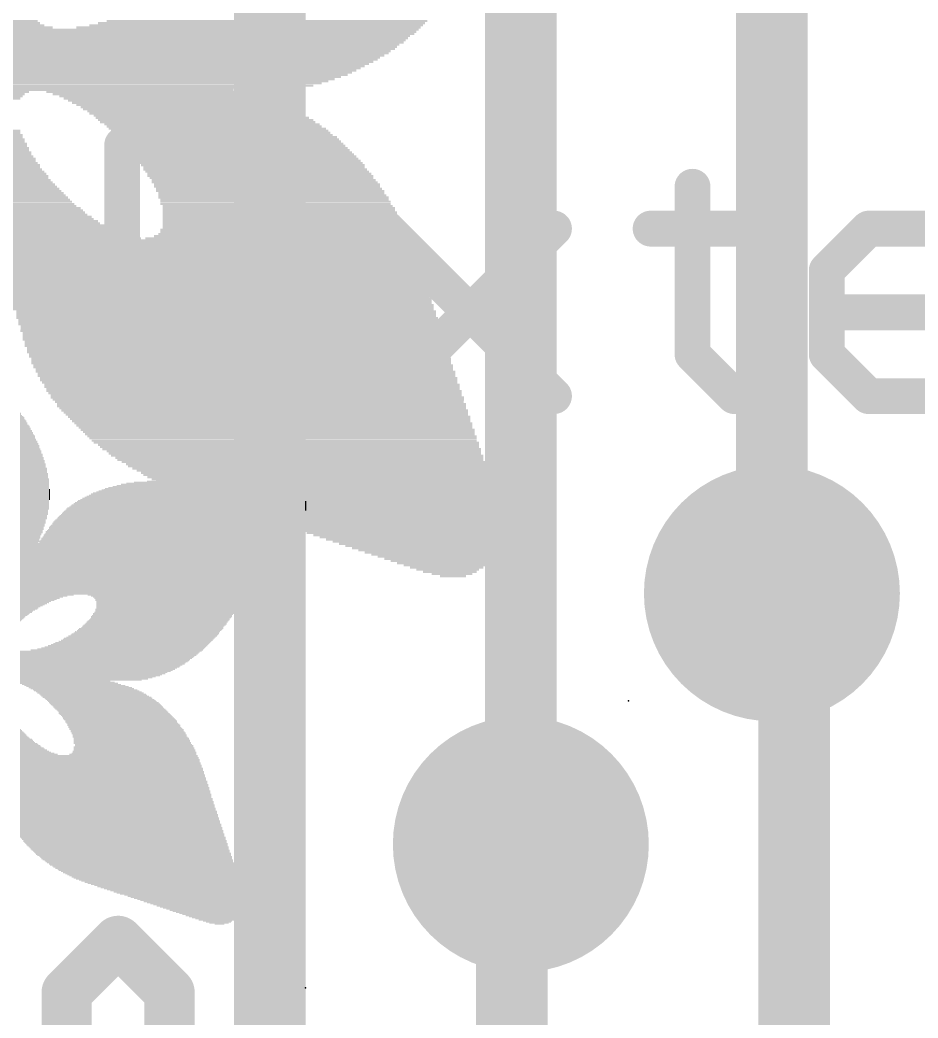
# Model space of a CAD drawing. Extents: x 0 to 25.4, y 0 to 17.8.
# Drawn here: x 12.958 to 16.138, y 7.132 to 10.667 of the extents above; entities that cross this region are included whole.
import ezdxf

# ---------------------------------------------------------------- set-up
doc = ezdxf.new("R2010")
doc.units = 0
for name, color, linetype in [('1', 12, 'CONTINUOUS'), ('16', 132, 'CONTINUOUS'), ('18', 110, 'CONTINUOUS'), ('21', 53, 'CONTINUOUS'), ('22', 253, 'CONTINUOUS'), ('23', 53, 'CONTINUOUS'), ('24', 53, 'CONTINUOUS')]:
    doc.layers.add(name, color=color, linetype=linetype)

# ---------------------------------------------------------------- blocks, each defined once
blk = doc.blocks.new('RECT')
blk.add_solid([(-0.5, -0.5), (0.5, -0.5), (-0.5, 0.5), (0.5, 0.5)])
blk = doc.blocks.new('ROUNDV')
at = {"const_width": 0.5}
blk.add_lwpolyline([(0, -0.25, 1), (0, 0.25, 1), (0, -0.25)], format="xyb", dxfattribs=at)

msp = doc.modelspace()

# ---------------------------------------------------------------- linework, layer by layer
at = {"layer": '1', "const_width": 0.254}
for points in [[(15.621, 8.636), (15.7, 8.557)], [(15.7, 8.557), (15.7, 6.08)], [(14.732, 7.747), (14.7, 7.715)], [(14.7, 7.715), (14.7, 6.08)]]:
    msp.add_lwpolyline(points, dxfattribs=at)
at = {"layer": '1', "const_width": 0.127}
for points in [[(15.6659, 8.6809, 1), (15.5761, 8.5911)], [(15.7635, 8.557, 1), (15.6365, 8.557)], [(15.6551, 8.5121, 1), (15.7449, 8.6019)], [(14.7769, 7.7021, 1), (14.6871, 7.7919)], [(14.7635, 7.715, 1), (14.6365, 7.715)], [(14.6551, 7.7599, 1), (14.7449, 7.6701)]]:
    msp.add_lwpolyline(points, format="xyb", dxfattribs=at)
at = {"layer": '16', "const_width": 0.254}
for points in [[(14.732, 14.351), (14.732, 7.747)], [(13.843, 13.97), (13.843, 3.683)], [(15.621, 12.573), (15.621, 8.636)]]:
    msp.add_lwpolyline(points, dxfattribs=at)
at = {"layer": '16', "const_width": 0.127}
for points in [[(15.5575, 8.636, 1), (15.6845, 8.636)], [(14.6685, 7.747, 1), (14.7955, 7.747)]]:
    msp.add_lwpolyline(points, format="xyb", dxfattribs=at)
at = {"layer": '21', "const_width": 0.127}
for points in [[(13.9137, 10.2243), (13.3205, 10.2243)], [(13.3205, 10.2243), (13.3205, 9.3345)], [(15.3399, 10.076), (15.3399, 9.4828)], [(14.2561, 9.9277), (14.8492, 9.3345)], [(14.2561, 9.3345), (14.8492, 9.9277)], [(15.1916, 9.9277), (15.4882, 9.9277)], [(15.8153, 9.7794), (15.9635, 9.9277)], [(15.9635, 9.9277), (16.2601, 9.9277)], [(13.3205, 9.7794), (13.6171, 9.7794)], [(15.8153, 9.4828), (15.8153, 9.7794)], [(16.4084, 9.6311), (15.8153, 9.6311)], [(15.3399, 9.4828), (15.4882, 9.3345)], [(15.9635, 9.3345), (15.8153, 9.4828)], [(13.3205, 9.3345), (13.9137, 9.3345)], [(16.2601, 9.3345), (15.9635, 9.3345)]]:
    msp.add_lwpolyline(points, dxfattribs=at)
at = {"layer": '21', "const_width": 0.0635}
for points in [[(13.3205, 10.256, 1), (13.3205, 10.1925)], [(13.3523, 10.2243, 1), (13.2888, 10.2243)], [(13.9137, 10.1925, 1), (13.9137, 10.256)], [(15.3716, 10.076, 1), (15.3081, 10.076)], [(14.2785, 9.9501, 1), (14.2336, 9.9052)], [(14.8717, 9.9052, 1), (14.8268, 9.9501)], [(15.1916, 9.9594, 1), (15.1916, 9.8959)], [(15.4882, 9.8959, 1), (15.4882, 9.9594)], [(15.9635, 9.9594, 1), (15.9635, 9.8959)], [(15.986, 9.9052, 1), (15.9411, 9.9501)], [(13.3205, 9.8111, 1), (13.3205, 9.7476)], [(13.6171, 9.7476, 1), (13.6171, 9.8111)], [(15.847, 9.7794, 1), (15.7835, 9.7794)], [(15.7928, 9.8018, 1), (15.8377, 9.7569)], [(15.8153, 9.6628, 1), (15.8153, 9.5993)], [(15.3623, 9.5052, 1), (15.3174, 9.4603)], [(15.8377, 9.5052, 1), (15.7928, 9.4603)], [(15.3081, 9.4828, 1), (15.3716, 9.4828)], [(15.7835, 9.4828, 1), (15.847, 9.4828)], [(13.3205, 9.3663, 1), (13.3205, 9.3027)], [(13.9137, 9.3027, 1), (13.9137, 9.3663)], [(14.2336, 9.357, 1), (14.2785, 9.312)], [(14.8268, 9.312, 1), (14.8717, 9.357)], [(15.4657, 9.312, 1), (15.5106, 9.357)], [(15.9635, 9.3663, 1), (15.9635, 9.3027)], [(15.9411, 9.312, 1), (15.986, 9.357)], [(13.2888, 9.3345, 1), (13.3523, 9.3345)]]:
    msp.add_lwpolyline(points, format="xyb", dxfattribs=at)
at = {"layer": '22', "const_width": 0.1778}
for points in [[(13.1238, 7.2228), (13.306, 7.405)], [(13.306, 7.405), (13.4882, 7.2228)], [(13.1238, 7.0407), (13.1238, 7.2228)], [(13.4882, 7.2228), (13.4882, 7.0407)]]:
    msp.add_lwpolyline(points, dxfattribs=at)
at = {"layer": '22', "const_width": 0.0889}
for points in [[(13.3374, 7.4365, 1), (13.2745, 7.3736)], [(13.3374, 7.3736, 1), (13.2745, 7.4365)], [(13.1682, 7.2228, 1), (13.0793, 7.2228)], [(13.0924, 7.2543, 1), (13.1552, 7.1914)], [(13.5326, 7.2228, 1), (13.4437, 7.2228)], [(13.4567, 7.1914, 1), (13.5196, 7.2543)]]:
    msp.add_lwpolyline(points, format="xyb", dxfattribs=at)
at = {"layer": '23'}
msp.add_point((13.97, 7.239), dxfattribs=at)
at = {"layer": '24'}
msp.add_point((15.113, 8.255), dxfattribs=at)

# ---------------------------------------------------------------- block references
at = {"layer": '18', "xscale": 0.9064, "yscale": 0.9064}
for p in [(15.621, 8.636), (15.621, 8.636), (14.732, 7.747), (14.732, 7.747)]:
    msp.add_blockref('ROUNDV', p, dxfattribs=at)
at = {"layer": '21', "rotation": 90}
for p, xscale, yscale in [((12.9604, 8.9059), 0.7391, 0.0039), ((12.9642, 8.904), 0.7277, 0.0038), ((12.968, 8.904), 0.7201, 0.0038), ((12.9718, 8.904), 0.7125, 0.0038), ((12.9756, 8.9021), 0.7011, 0.0038), ((12.9794, 8.9021), 0.6934, 0.0038), ((12.9832, 8.8983), 0.6858, 0.0038), ((12.987, 8.8963), 0.6743, 0.0038), ((12.9908, 8.8963), 0.6667, 0.0038), ((12.9946, 8.8945), 0.6553, 0.0038), ((12.9985, 8.8907), 0.6477, 0.0039), ((13.0023, 8.8887), 0.6363, 0.0038), ((13.0061, 8.8868), 0.6248, 0.0038), ((13.0099, 8.8849), 0.621, 0.0038), ((13.0137, 8.8811), 0.6058, 0.0038), ((13.0175, 8.8773), 0.5982, 0.0038), ((13.0213, 8.8754), 0.5868, 0.0038), ((13.0251, 8.9897), 0.3429, 0.0038), ((13.0289, 8.9897), 0.32, 0.0038), ((13.0327, 8.9916), 0.301, 0.0038), ((13.0366, 8.9897), 0.282, 0.0039), ((13.0404, 8.9897), 0.259, 0.0038), ((13.0442, 8.9897), 0.2362, 0.0038), ((13.048, 8.9897), 0.2134, 0.0038), ((13.0518, 8.9897), 0.1828, 0.0038), ((13.0556, 8.9878), 0.1486, 0.0038), ((13.0594, 8.9878), 0.1105, 0.0038), ((13.288, 8.6716), 0.6896, 0.0038), ((13.2918, 8.6716), 0.6896, 0.0038), ((13.2956, 8.6716), 0.6896, 0.0038), ((13.2994, 8.6716), 0.6896, 0.0038), ((13.3033, 8.6735), 0.6934, 0.0039), ((13.3071, 8.6735), 0.6934, 0.0038), ((13.3109, 8.6735), 0.6934, 0.0038), ((13.3147, 8.6735), 0.6934, 0.0038), ((13.3185, 8.6754), 0.6972, 0.0038), ((13.3223, 8.6754), 0.6972, 0.0038), ((13.3261, 8.6754), 0.6972, 0.0038), ((13.3299, 8.6754), 0.6972, 0.0038), ((13.3337, 8.6754), 0.6972, 0.0038), ((13.3375, 8.6773), 0.701, 0.0038), ((13.3414, 8.6773), 0.701, 0.0039), ((13.3452, 8.6773), 0.701, 0.0038), ((13.349, 8.6773), 0.701, 0.0038), ((13.3528, 8.6773), 0.701, 0.0038), ((13.3566, 8.6773), 0.701, 0.0038), ((13.3604, 8.6773), 0.701, 0.0038), ((13.3642, 8.6792), 0.7048, 0.0038), ((13.368, 8.6792), 0.7048, 0.0038), ((13.3718, 8.6792), 0.7048, 0.0038), ((13.3756, 8.6792), 0.7048, 0.0038), ((13.3795, 8.6792), 0.7048, 0.0039), ((13.3833, 8.6792), 0.7048, 0.0038), ((13.3871, 8.6792), 0.7048, 0.0038), ((13.3909, 8.6811), 0.701, 0.0038), ((13.3947, 8.6811), 0.701, 0.0038), ((13.3985, 8.6811), 0.701, 0.0038), ((13.4023, 8.6811), 0.701, 0.0038), ((13.4061, 8.6811), 0.701, 0.0038), ((13.4099, 8.683), 0.7048, 0.0038), ((13.4137, 8.6849), 0.701, 0.0038), ((13.4176, 8.6849), 0.701, 0.0039), ((13.4214, 8.6849), 0.701, 0.0038), ((13.4252, 8.6849), 0.701, 0.0038), ((13.429, 8.6868), 0.6972, 0.0038), ((13.4328, 8.6868), 0.6972, 0.0038), ((13.4366, 8.6868), 0.6972, 0.0038), ((13.4404, 8.6887), 0.6934, 0.0038), ((13.4442, 8.6887), 0.6934, 0.0038), ((13.448, 8.6887), 0.6934, 0.0038), ((13.4518, 8.6887), 0.6934, 0.0038), ((13.4557, 8.6906), 0.6896, 0.0039), ((13.4595, 8.6906), 0.6896, 0.0038), ((13.4633, 8.6925), 0.6858, 0.0038), ((13.4671, 8.6925), 0.6858, 0.0038), ((13.4709, 8.6925), 0.6858, 0.0038), ((13.4747, 8.6944), 0.682, 0.0038), ((13.4785, 8.6944), 0.682, 0.0038), ((13.4823, 8.6963), 0.6782, 0.0038), ((13.4861, 8.6963), 0.6782, 0.0038), ((13.4899, 8.6963), 0.6782, 0.0038), ((13.4938, 8.6982), 0.6744, 0.0039), ((13.4976, 8.6982), 0.6744, 0.0038), ((13.5014, 8.7002), 0.6705, 0.0038), ((13.5052, 8.7002), 0.6705, 0.0038), ((13.509, 8.702), 0.6667, 0.0038), ((13.5128, 8.702), 0.6667, 0.0038), ((13.5166, 8.704), 0.6629, 0.0038), ((13.5204, 8.704), 0.6629, 0.0038), ((13.5242, 8.7058), 0.6591, 0.0038), ((13.528, 8.7078), 0.6553, 0.0038), ((13.5319, 8.7078), 0.6553, 0.0039), ((13.5357, 8.7096), 0.6515, 0.0038), ((13.5395, 8.7096), 0.6515, 0.0038), ((13.5433, 8.7116), 0.6477, 0.0038), ((13.5471, 8.7134), 0.6439, 0.0038), ((13.5509, 8.7134), 0.6439, 0.0038), ((13.5547, 8.7154), 0.6401, 0.0038), ((13.5585, 8.7172), 0.6363, 0.0038), ((13.5623, 8.7192), 0.6324, 0.0038), ((13.5661, 8.7192), 0.6324, 0.0038), ((13.57, 8.7211), 0.6286, 0.0039), ((13.5738, 8.723), 0.6248, 0.0038), ((13.5776, 8.7249), 0.621, 0.0038), ((13.5814, 8.7249), 0.621, 0.0038), ((13.5852, 8.7268), 0.6172, 0.0038), ((13.589, 8.7287), 0.6134, 0.0038), ((13.5928, 8.7306), 0.6096, 0.0038), ((13.5966, 8.7325), 0.6058, 0.0038), ((13.6004, 8.7325), 0.6058, 0.0038), ((13.6042, 8.7344), 0.602, 0.0038), ((13.6081, 8.7363), 0.5982, 0.0039), ((13.6119, 8.7383), 0.5943, 0.0038), ((13.6157, 8.7401), 0.5905, 0.0038), ((13.6195, 8.7421), 0.5867, 0.0038), ((13.6233, 8.7439), 0.5829, 0.0038), ((13.6271, 8.7459), 0.5791, 0.0038), ((13.6309, 8.7477), 0.5753, 0.0038), ((13.6347, 8.7497), 0.5715, 0.0038), ((13.6385, 8.7515), 0.5677, 0.0038), ((13.6423, 8.7535), 0.5639, 0.0038), ((13.6462, 8.7553), 0.5601, 0.0039), ((13.65, 8.7573), 0.5562, 0.0038), ((13.6538, 8.7592), 0.5524, 0.0038), ((13.6576, 8.7611), 0.5486, 0.0038), ((13.6614, 8.763), 0.5448, 0.0038), ((13.6652, 8.7668), 0.5372, 0.0038), ((13.669, 8.7687), 0.5334, 0.0038), ((13.6728, 8.7706), 0.5296, 0.0038), ((13.6766, 8.7725), 0.5258, 0.0038), ((13.6804, 8.7764), 0.5181, 0.0038), ((13.6843, 8.7782), 0.5143, 0.0039), ((13.6881, 8.7802), 0.5105, 0.0038), ((13.6919, 8.784), 0.5029, 0.0038), ((13.6957, 8.7858), 0.4991, 0.0038), ((13.6995, 8.7878), 0.4953, 0.0038), ((13.7033, 8.7916), 0.4877, 0.0038), ((13.7071, 8.7934), 0.4839, 0.0038), ((13.7109, 8.7973), 0.4762, 0.0038), ((13.7147, 8.7992), 0.4724, 0.0038), ((13.7185, 8.8011), 0.4686, 0.0038), ((13.7224, 8.8049), 0.461, 0.0039), ((13.7262, 8.8068), 0.4572, 0.0038), ((13.73, 8.8087), 0.4534, 0.0038), ((13.7338, 8.8125), 0.4458, 0.0038), ((13.7376, 8.8145), 0.4419, 0.0038), ((13.7414, 8.8163), 0.4381, 0.0038), ((13.7452, 8.8201), 0.4305, 0.0038), ((13.749, 8.8221), 0.4267, 0.0038), ((13.7528, 8.8259), 0.4191, 0.0038), ((13.7566, 8.8277), 0.4153, 0.0038), ((13.7605, 8.8297), 0.4115, 0.0039), ((13.7643, 8.8335), 0.4038, 0.0038), ((13.7681, 8.8354), 0.4, 0.0038), ((13.7719, 8.8373), 0.3962, 0.0038), ((13.7757, 8.8411), 0.3886, 0.0038), ((13.7795, 8.843), 0.3848, 0.0038), ((13.7833, 8.8468), 0.3772, 0.0038), ((13.7871, 8.8487), 0.3734, 0.0038), ((13.7909, 8.8506), 0.3696, 0.0038), ((13.7947, 8.8544), 0.3619, 0.0038), ((13.7986, 8.8564), 0.3581, 0.0039), ((13.8024, 8.8582), 0.3543, 0.0038), ((13.8062, 8.862), 0.3467, 0.0038), ((13.81, 8.864), 0.3429, 0.0038), ((13.8138, 8.8659), 0.3391, 0.0038), ((13.8176, 8.8697), 0.3315, 0.0038), ((13.8214, 8.8716), 0.3276, 0.0038), ((13.8252, 8.8754), 0.32, 0.0038), ((13.829, 8.8773), 0.3162, 0.0038), ((13.8328, 8.8792), 0.3124, 0.0038), ((13.8367, 8.883), 0.3048, 0.0039), ((13.8405, 8.8849), 0.301, 0.0038), ((13.8443, 8.8868), 0.2972, 0.0038), ((13.8481, 8.8907), 0.2895, 0.0038), ((13.8519, 8.8925), 0.2857, 0.0038), ((13.8557, 8.8945), 0.2819, 0.0038), ((13.8595, 8.8983), 0.2743, 0.0038), ((13.8633, 8.9002), 0.2705, 0.0038), ((13.8671, 8.904), 0.2629, 0.0038), ((13.8709, 8.9059), 0.2591, 0.0038), ((13.8748, 8.9078), 0.2553, 0.0039), ((13.8786, 8.9116), 0.2476, 0.0038), ((13.8824, 8.9135), 0.2438, 0.0038), ((13.8862, 8.9154), 0.24, 0.0038), ((13.89, 8.9192), 0.2324, 0.0038), ((13.8938, 8.9192), 0.2248, 0.0038), ((13.8976, 8.9211), 0.221, 0.0038), ((13.9014, 8.9249), 0.2134, 0.0038), ((13.9052, 8.9268), 0.2095, 0.0038), ((13.909, 8.9306), 0.2019, 0.0038), ((13.9129, 8.9306), 0.1943, 0.0039), ((13.9167, 8.9326), 0.1905, 0.0038), ((13.9205, 8.9364), 0.1829, 0.0038), ((13.9243, 8.9364), 0.1753, 0.0038), ((13.9281, 8.9383), 0.1715, 0.0038), ((13.9319, 8.9402), 0.16, 0.0038), ((13.9357, 8.9402), 0.1524, 0.0038), ((13.9395, 8.944), 0.1448, 0.0038), ((13.0632, 8.9859), 0.0381, 0.0038), ((13.1966, 8.8069), 0.3505, 0.0038), ((13.2004, 8.8049), 0.3544, 0.0038), ((13.2042, 8.8068), 0.3582, 0.0038), ((13.208, 8.8068), 0.3582, 0.0038), ((13.2118, 8.8068), 0.3658, 0.0038), ((13.2156, 8.8068), 0.3658, 0.0038), ((13.2194, 8.8068), 0.3734, 0.0038), ((13.2232, 8.8049), 0.3772, 0.0038), ((13.2271, 8.8011), 0.3848, 0.0039), ((13.2309, 8.2981), 1.3983, 0.0038), ((13.2347, 8.2963), 1.4021, 0.0038), ((13.2385, 8.2981), 1.4059, 0.0038), ((13.2423, 8.2981), 1.4059, 0.0038), ((13.2461, 8.2963), 1.4097, 0.0038), ((13.2499, 8.2981), 1.4135, 0.0038), ((13.2537, 8.2981), 1.4135, 0.0038), ((13.2575, 8.2963), 1.4173, 0.0038), ((13.2613, 8.2981), 1.4211, 0.0038), ((13.2652, 8.2981), 1.4211, 0.0039), ((13.269, 8.2963), 1.4249, 0.0038), ((13.2728, 8.2982), 1.4288, 0.0038), ((13.2766, 8.2982), 1.4288, 0.0038), ((13.2804, 8.6697), 0.6858, 0.0038), ((13.2842, 8.6697), 0.6858, 0.0038), ((13.9433, 8.944), 0.1372, 0.0038), ((13.9471, 8.944), 0.1295, 0.0038), ((13.951, 8.944), 0.1143, 0.0039), ((13.9548, 8.9459), 0.1029, 0.0038), ((13.9586, 8.944), 0.0914, 0.0038), ((13.9624, 8.944), 0.0762, 0.0038), ((13.1356, 8.7858), 0.3163, 0.0038), ((13.1394, 8.7878), 0.3201, 0.0038), ((13.1432, 8.7896), 0.3239, 0.0038), ((13.147, 8.7896), 0.3239, 0.0038), ((13.1509, 8.7935), 0.3238, 0.0039), ((13.1547, 8.7954), 0.3276, 0.0038), ((13.1585, 8.7954), 0.3276, 0.0038), ((13.1623, 8.7973), 0.3314, 0.0038), ((13.1661, 8.7992), 0.3352, 0.0038), ((13.1699, 8.7992), 0.3352, 0.0038), ((13.1737, 8.8011), 0.339, 0.0038), ((13.1775, 8.8011), 0.339, 0.0038), ((13.1813, 8.8031), 0.3429, 0.0038), ((13.1851, 8.8031), 0.3429, 0.0038), ((13.189, 8.8049), 0.3467, 0.0039), ((13.1928, 8.8049), 0.3467, 0.0038), ((13.9662, 8.9459), 0.0572, 0.0038), ((13.97, 8.9459), 0.0343, 0.0038), ((13.0975, 8.763), 0.2934, 0.0038), ((13.1013, 8.7668), 0.2934, 0.0038), ((13.1051, 8.7687), 0.2972, 0.0038), ((13.1089, 8.7706), 0.301, 0.0038), ((13.1128, 8.7744), 0.301, 0.0039), ((13.1166, 8.7763), 0.3048, 0.0038), ((13.1204, 8.7782), 0.3086, 0.0038), ((13.1242, 8.7802), 0.3125, 0.0038), ((13.128, 8.784), 0.3125, 0.0038), ((13.1318, 8.784), 0.3125, 0.0038), ((13.067, 8.7401), 0.2705, 0.0038), ((13.0708, 8.7439), 0.2705, 0.0038), ((13.0747, 8.7477), 0.2781, 0.0039), ((13.0785, 8.7497), 0.2819, 0.0038), ((13.0823, 8.7535), 0.2819, 0.0038), ((13.0861, 8.7554), 0.2858, 0.0038), ((13.0899, 8.7592), 0.2858, 0.0038), ((13.0937, 8.7611), 0.2896, 0.0038), ((13.0442, 8.7192), 0.2514, 0.0038), ((13.048, 8.723), 0.2514, 0.0038), ((13.0518, 8.7268), 0.259, 0.0038), ((13.0556, 8.7307), 0.2591, 0.0038), ((13.0594, 8.7325), 0.2629, 0.0038), ((13.0632, 8.7383), 0.2667, 0.0038), ((13.0251, 8.7001), 0.2286, 0.0038), ((13.0289, 8.704), 0.2363, 0.0038), ((13.0327, 8.7078), 0.2363, 0.0038), ((13.0366, 8.7116), 0.2439, 0.0039), ((13.0404, 8.7154), 0.2438, 0.0038), ((13.2118, 8.0792), 0.9525, 0.0038), ((13.2156, 8.0811), 0.9563, 0.0038), ((13.2194, 8.0849), 0.9639, 0.0038), ((13.2232, 8.0848), 0.9716, 0.0038), ((13.2271, 8.0905), 0.983, 0.0039), ((13.1813, 8.0677), 0.9068, 0.0038), ((13.1851, 8.0696), 0.9106, 0.0038), ((13.189, 8.0696), 0.9182, 0.0039), ((13.1928, 8.0715), 0.922, 0.0038), ((13.1966, 8.0734), 0.9258, 0.0038), ((13.2004, 8.0734), 0.9334, 0.0038), ((13.2042, 8.0753), 0.9372, 0.0038), ((13.208, 8.0772), 0.941, 0.0038), ((13.1318, 8.323), 0.3277, 0.0038), ((13.1356, 8.3192), 0.3353, 0.0038), ((13.1394, 8.3172), 0.3467, 0.0038), ((13.1432, 8.3154), 0.3581, 0.0038), ((13.147, 8.3096), 0.3696, 0.0038), ((13.1509, 8.3001), 0.3962, 0.0039), ((13.1547, 8.0639), 0.8763, 0.0038), ((13.1585, 8.0619), 0.8801, 0.0038), ((13.1623, 8.0639), 0.8839, 0.0038), ((13.1661, 8.0657), 0.8877, 0.0038), ((13.1699, 8.0657), 0.8953, 0.0038), ((13.1737, 8.0657), 0.8953, 0.0038), ((13.1775, 8.0658), 0.903, 0.0038), ((13.048, 8.3553), 0.1867, 0.0038), ((13.0518, 8.3535), 0.1905, 0.0038), ((13.0556, 8.3515), 0.1943, 0.0038), ((13.0594, 8.3515), 0.2019, 0.0038), ((13.0632, 8.3496), 0.2058, 0.0038), ((13.067, 8.3477), 0.2096, 0.0038), ((13.0708, 8.3477), 0.2172, 0.0038), ((13.0747, 8.3458), 0.221, 0.0039), ((13.0785, 8.3458), 0.2286, 0.0038), ((13.0823, 8.3439), 0.2324, 0.0038), ((13.0861, 8.3439), 0.24, 0.0038), ((13.0899, 8.342), 0.2438, 0.0038), ((13.0937, 8.3401), 0.2476, 0.0038), ((13.0975, 8.3382), 0.2591, 0.0038), ((13.1013, 8.3362), 0.2629, 0.0038), ((13.1051, 8.3362), 0.2705, 0.0038), ((13.1089, 8.3344), 0.2743, 0.0038), ((13.1128, 8.3324), 0.2857, 0.0039), ((13.1166, 8.3325), 0.2934, 0.0038), ((13.1204, 8.3287), 0.301, 0.0038), ((13.1242, 8.3287), 0.3086, 0.0038), ((13.128, 8.3248), 0.3163, 0.0038), ((12.9604, 8.3743), 0.1181, 0.0039), ((12.9642, 8.3743), 0.1181, 0.0038), ((12.968, 8.3725), 0.1219, 0.0038), ((12.9718, 8.3725), 0.1219, 0.0038), ((12.9756, 8.3705), 0.1257, 0.0038), ((12.9794, 8.3705), 0.1257, 0.0038), ((12.9832, 8.3687), 0.1295, 0.0038), ((12.987, 8.3687), 0.1295, 0.0038), ((12.9908, 8.3667), 0.1333, 0.0038), ((12.9946, 8.3667), 0.1333, 0.0038), ((12.9985, 8.3667), 0.1409, 0.0039), ((13.0023, 8.3667), 0.1409, 0.0038), ((13.0061, 8.3649), 0.1447, 0.0038), ((13.0099, 8.3629), 0.1485, 0.0038), ((13.0137, 8.3629), 0.1485, 0.0038), ((13.0175, 8.361), 0.1524, 0.0038), ((13.0213, 8.3611), 0.1601, 0.0038), ((13.0251, 8.3611), 0.1601, 0.0038), ((13.0289, 8.3591), 0.1639, 0.0038), ((13.0327, 8.3573), 0.1677, 0.0038), ((13.0366, 8.3573), 0.1753, 0.0039), ((13.0404, 8.3553), 0.1791, 0.0038), ((13.0442, 8.3553), 0.1791, 0.0038), ((13.2804, 7.9515), 0.7429, 0.0038), ((13.2842, 7.9515), 0.7429, 0.0038), ((13.288, 7.9515), 0.7429, 0.0038), ((13.2918, 7.9496), 0.7467, 0.0038), ((13.2956, 7.9477), 0.7429, 0.0038), ((13.2994, 7.9477), 0.7429, 0.0038), ((13.3033, 7.9458), 0.7467, 0.0039), ((13.3071, 7.9439), 0.7429, 0.0038), ((13.3109, 7.9439), 0.7429, 0.0038), ((13.3147, 7.942), 0.7467, 0.0038), ((13.3185, 7.9401), 0.7429, 0.0038), ((13.3223, 7.9401), 0.7429, 0.0038), ((13.3261, 7.9401), 0.7429, 0.0038), ((13.3299, 7.9382), 0.7467, 0.0038), ((13.3337, 7.9363), 0.7429, 0.0038), ((13.3375, 7.9363), 0.7429, 0.0038), ((13.3414, 7.9343), 0.7468, 0.0039), ((13.3452, 7.9324), 0.743, 0.0038), ((13.349, 7.9324), 0.743, 0.0038), ((13.3528, 7.9305), 0.7468, 0.0038), ((13.3566, 7.9286), 0.743, 0.0038), ((13.3604, 7.9286), 0.743, 0.0038), ((13.3642, 7.9248), 0.743, 0.0038), ((13.368, 7.9248), 0.743, 0.0038), ((13.3718, 7.9248), 0.743, 0.0038), ((13.3756, 7.921), 0.743, 0.0038), ((13.3795, 7.921), 0.743, 0.0039), ((13.3833, 7.9191), 0.7392, 0.0038), ((13.3871, 7.9172), 0.743, 0.0038), ((13.3909, 7.9153), 0.7391, 0.0038), ((13.3947, 7.9153), 0.7391, 0.0038), ((13.3985, 7.9115), 0.7391, 0.0038), ((13.4023, 7.9115), 0.7391, 0.0038), ((13.4061, 7.9096), 0.7353, 0.0038), ((13.4099, 7.9058), 0.7353, 0.0038), ((13.4137, 7.9058), 0.7353, 0.0038), ((13.4176, 7.9039), 0.7315, 0.0039), ((13.4214, 7.902), 0.7353, 0.0038), ((13.4252, 7.9001), 0.7315, 0.0038), ((13.429, 7.8982), 0.7277, 0.0038), ((13.4328, 7.8963), 0.7315, 0.0038), ((13.4366, 7.8944), 0.7277, 0.0038), ((13.4404, 7.8925), 0.7239, 0.0038), ((13.4442, 7.8887), 0.7239, 0.0038), ((13.448, 7.8887), 0.7239, 0.0038), ((13.4518, 7.8867), 0.72, 0.0038), ((13.4557, 7.8829), 0.7201, 0.0039), ((13.4595, 7.881), 0.7163, 0.0038), ((13.4633, 7.8791), 0.7125, 0.0038), ((13.4671, 7.8753), 0.7125, 0.0038), ((13.4709, 7.8734), 0.7087, 0.0038), ((13.4747, 7.8715), 0.7049, 0.0038), ((13.4785, 7.8677), 0.7049, 0.0038), ((13.4823, 7.8658), 0.7011, 0.0038), ((13.4861, 7.8639), 0.6973, 0.0038), ((13.4899, 7.86), 0.6972, 0.0038), ((13.4938, 7.8581), 0.6934, 0.0039), ((13.4976, 7.8562), 0.6896, 0.0038), ((13.5014, 7.8524), 0.6896, 0.0038), ((13.5052, 7.8505), 0.6858, 0.0038), ((13.509, 7.8486), 0.682, 0.0038), ((13.5128, 7.8448), 0.682, 0.0038), ((13.5166, 7.841), 0.6744, 0.0038), ((13.5204, 7.8391), 0.6706, 0.0038), ((13.5242, 7.8353), 0.6705, 0.0038), ((12.9604, 7.9629), 0.3848, 0.0039), ((12.9642, 7.9591), 0.3848, 0.0038), ((12.968, 7.9553), 0.3848, 0.0038), ((12.9718, 7.9496), 0.3886, 0.0038), ((12.9756, 7.9458), 0.3887, 0.0038), ((12.9794, 7.942), 0.3887, 0.0038), ((12.9832, 7.9381), 0.3886, 0.0038), ((13.528, 7.8315), 0.6629, 0.0038), ((13.5319, 7.8296), 0.6591, 0.0039), ((13.5357, 7.8258), 0.6591, 0.0038), ((13.5395, 7.822), 0.6515, 0.0038), ((13.5433, 7.8201), 0.6477, 0.0038), ((13.5471, 7.8144), 0.6439, 0.0038), ((12.987, 7.9343), 0.3886, 0.0038), ((12.9908, 7.9305), 0.3886, 0.0038), ((12.9946, 7.9267), 0.3886, 0.0038), ((12.9985, 7.9248), 0.3924, 0.0039), ((13.0023, 7.921), 0.3924, 0.0038), ((13.0061, 7.9172), 0.3924, 0.0038), ((13.0099, 7.9134), 0.3924, 0.0038), ((13.0137, 7.9096), 0.3925, 0.0038), ((13.0175, 7.9077), 0.3963, 0.0038), ((13.0213, 7.9039), 0.3963, 0.0038), ((13.0251, 7.902), 0.3925, 0.0038), ((13.0289, 7.9001), 0.3963, 0.0038), ((13.5509, 7.8105), 0.6362, 0.0038), ((13.5547, 7.8086), 0.6324, 0.0038), ((13.5585, 7.8029), 0.6286, 0.0038), ((13.5623, 7.7991), 0.621, 0.0038), ((13.5661, 7.7953), 0.6134, 0.0038), ((13.57, 7.7915), 0.6135, 0.0039), ((13.0327, 7.8962), 0.3962, 0.0038), ((13.0366, 7.8924), 0.3962, 0.0039), ((13.0404, 7.8905), 0.4, 0.0038), ((13.0442, 7.8886), 0.3962, 0.0038), ((13.048, 7.8848), 0.3962, 0.0038), ((13.0518, 7.8829), 0.4, 0.0038), ((13.0556, 7.8791), 0.4, 0.0038), ((13.0594, 7.8791), 0.4, 0.0038), ((13.0632, 7.8753), 0.4001, 0.0038), ((13.067, 7.8734), 0.4039, 0.0038), ((13.0708, 7.8715), 0.4001, 0.0038), ((13.0747, 7.8696), 0.4039, 0.0039), ((13.0785, 7.8677), 0.4077, 0.0038), ((13.0823, 7.8658), 0.4039, 0.0038), ((13.0861, 7.8639), 0.4077, 0.0038), ((13.0899, 7.8639), 0.4077, 0.0038), ((13.0937, 7.8601), 0.4077, 0.0038), ((13.0975, 7.8582), 0.4115, 0.0038), ((13.1013, 7.8582), 0.4115, 0.0038), ((13.1051, 7.8563), 0.4153, 0.0038), ((13.1089, 7.8563), 0.4153, 0.0038), ((13.1128, 7.8544), 0.4191, 0.0039), ((13.1166, 7.8544), 0.4191, 0.0038), ((13.1204, 7.8525), 0.4229, 0.0038), ((13.1242, 7.8525), 0.4229, 0.0038), ((13.128, 7.8505), 0.4268, 0.0038), ((13.1318, 7.8505), 0.4268, 0.0038), ((13.1356, 7.8505), 0.4344, 0.0038), ((13.1394, 7.8505), 0.4344, 0.0038), ((13.1432, 7.8505), 0.442, 0.0038), ((13.147, 7.8543), 0.4496, 0.0038), ((13.1509, 7.86), 0.4686, 0.0039), ((13.5738, 7.7876), 0.6058, 0.0038), ((13.5776, 7.7838), 0.5982, 0.0038), ((13.5814, 7.7781), 0.5944, 0.0038), ((13.5852, 7.7724), 0.583, 0.0038), ((13.589, 7.7686), 0.5753, 0.0038), ((13.5928, 7.7629), 0.5715, 0.0038), ((13.5966, 7.7572), 0.5601, 0.0038), ((13.6004, 7.7534), 0.5525, 0.0038), ((13.6042, 7.7476), 0.541, 0.0038), ((13.6081, 7.74), 0.5334, 0.0039), ((13.6119, 7.7343), 0.522, 0.0038), ((13.6157, 7.7286), 0.5106, 0.0038), ((13.6195, 7.721), 0.5029, 0.0038), ((13.6233, 7.7153), 0.4915, 0.0038), ((13.6271, 7.7096), 0.4801, 0.0038), ((13.6309, 7.7019), 0.4724, 0.0038), ((13.6347, 7.6962), 0.461, 0.0038), ((13.6385, 7.6886), 0.4458, 0.0038), ((13.6423, 7.6829), 0.4343, 0.0038), ((13.6462, 7.6772), 0.4229, 0.0039), ((13.65, 7.6696), 0.4153, 0.0038), ((13.6538, 7.6638), 0.4038, 0.0038), ((13.6576, 7.6581), 0.3924, 0.0038), ((13.6614, 7.6524), 0.381, 0.0038), ((13.6652, 7.6467), 0.3696, 0.0038), ((13.669, 7.641), 0.3581, 0.0038), ((13.6728, 7.6353), 0.3467, 0.0038), ((13.6766, 7.6296), 0.3353, 0.0038), ((13.6804, 7.6238), 0.3238, 0.0038), ((13.6843, 7.62), 0.3086, 0.0039), ((13.6881, 7.6143), 0.2972, 0.0038), ((13.6919, 7.6086), 0.2857, 0.0038), ((13.6957, 7.6029), 0.2743, 0.0038), ((13.6995, 7.5991), 0.2591, 0.0038), ((13.7033, 7.5934), 0.2477, 0.0038), ((13.7071, 7.5895), 0.2324, 0.0038), ((13.7109, 7.5857), 0.2172, 0.0038), ((13.7147, 7.58), 0.2058, 0.0038), ((13.7185, 7.5762), 0.1905, 0.0038), ((13.7224, 7.5724), 0.1753, 0.0039), ((13.7262, 7.5686), 0.16, 0.0038), ((13.73, 7.5648), 0.1447, 0.0038), ((13.7338, 7.561), 0.1295, 0.0038), ((13.7376, 7.5591), 0.1105, 0.0038), ((13.7414, 7.5553), 0.0953, 0.0038), ((13.7452, 7.5514), 0.0724, 0.0038), ((13.749, 7.5495), 0.0457, 0.0038)]:
    msp.add_blockref('RECT', p, dxfattribs=dict(at, xscale=xscale, yscale=yscale))
at = {"layer": '22', "rotation": 180}
for p, xscale, yscale in [((12.7774, 10.6629), 0.4877, 0.0076), ((12.7851, 10.6553), 0.4877, 0.0076), ((12.7927, 10.6477), 0.503, 0.0076), ((12.8117, 10.6401), 0.5257, 0.0076), ((13.7681, 10.6401), 1.2192, 0.0076), ((13.7948, 10.6477), 1.1811, 0.0076), ((13.8138, 10.6553), 1.1582, 0.0076), ((13.8328, 10.6629), 1.1354, 0.0076), ((13.4595, 10.6325), 1.8211, 0.0077), ((13.4557, 10.6248), 1.8135, 0.0076), ((13.4519, 10.6172), 1.8059, 0.0076), ((13.4443, 10.6096), 1.7907, 0.0076), ((13.4404, 10.602), 1.783, 0.0076), ((13.4137, 10.5715), 1.7602, 0.0076), ((13.429, 10.5867), 1.7755, 0.0076), ((13.4214, 10.5791), 1.7603, 0.0076), ((13.4366, 10.5944), 1.7754, 0.0077), ((13.349, 10.5334), 1.7679, 0.0076), ((13.3642, 10.541), 1.7678, 0.0076), ((13.3795, 10.5486), 1.7679, 0.0076), ((13.3909, 10.5563), 1.7602, 0.0077), ((13.4061, 10.5639), 1.7602, 0.0076), ((12.4536, 10.5105), 3.4824, 0.0076), ((12.4536, 10.5029), 3.4518, 0.0076), ((12.4498, 10.4953), 3.429, 0.0076), ((13.2956, 10.5182), 1.8288, 0.0077), ((13.33, 10.5258), 1.7907, 0.0076), ((12.446, 10.4877), 3.4062, 0.0076), ((12.446, 10.4801), 3.3756, 0.0077), ((12.4422, 10.4724), 3.3528, 0.0076), ((12.4383, 10.4648), 3.3147, 0.0076), ((12.4307, 10.4572), 3.2843, 0.0076), ((12.4232, 10.4496), 3.2537, 0.0076), ((12.4193, 10.442), 3.2156, 0.0077), ((12.4079, 10.4343), 3.1776, 0.0076), ((12.3965, 10.4267), 3.1242, 0.0076), ((12.2784, 10.4191), 2.8727, 0.0076), ((11.9202, 10.4115), 2.1412, 0.0076), ((11.9202, 10.4039), 2.1108, 0.0077), ((11.9203, 10.3962), 2.0955, 0.0076), ((13.3985, 10.4115), 0.6934, 0.0076), ((13.4214, 10.4039), 0.6935, 0.0077), ((13.448, 10.3962), 0.701, 0.0076), ((13.8443, 10.4191), 0.0609, 0.0076), ((11.924, 10.3886), 2.0726, 0.0076), ((13.4671, 10.3886), 0.7087, 0.0076), ((13.4862, 10.381), 0.7163, 0.0076), ((13.5052, 10.3734), 0.7239, 0.0076), ((13.5243, 10.3658), 0.7315, 0.0077), ((13.5395, 10.3581), 0.7315, 0.0076), ((13.5509, 10.3505), 0.7392, 0.0076), ((13.57, 10.3429), 0.7467, 0.0076), ((13.5776, 10.3353), 0.7467, 0.0076), ((13.5928, 10.3277), 0.7468, 0.0077), ((13.6042, 10.32), 0.7544, 0.0076), ((13.6157, 10.3124), 0.762, 0.0076), ((13.6233, 10.3048), 0.762, 0.0076), ((13.6385, 10.2972), 0.762, 0.0076), ((13.6461, 10.2896), 0.762, 0.0077), ((12.8422, 10.2743), 0.2362, 0.0076), ((12.8422, 10.2667), 0.2362, 0.0076), ((12.846, 10.2591), 0.2439, 0.0076), ((12.846, 10.2515), 0.2439, 0.0077), ((13.6576, 10.2819), 0.7696, 0.0076), ((13.6652, 10.2743), 0.7696, 0.0076), ((13.6728, 10.2667), 0.7696, 0.0076), ((13.6804, 10.2591), 0.7696, 0.0076), ((13.6919, 10.2515), 0.7773, 0.0077), ((12.8498, 10.2438), 0.2515, 0.0076), ((12.8498, 10.2362), 0.2515, 0.0076), ((12.8537, 10.2286), 0.2591, 0.0076), ((12.8537, 10.221), 0.2591, 0.0076), ((12.8575, 10.2134), 0.2667, 0.0077), ((13.6995, 10.2438), 0.7772, 0.0076), ((13.7071, 10.2362), 0.7772, 0.0076), ((13.7147, 10.2286), 0.7772, 0.0076), ((13.7224, 10.221), 0.7773, 0.0076), ((13.73, 10.2134), 0.7773, 0.0077), ((12.8575, 10.1981), 0.2819, 0.0076), ((12.8575, 10.1905), 0.2819, 0.0076), ((12.8613, 10.1829), 0.2896, 0.0076), ((12.8575, 10.2057), 0.2667, 0.0076), ((13.7376, 10.2057), 0.7772, 0.0076), ((13.7414, 10.1981), 0.7848, 0.0076), ((13.749, 10.1905), 0.7848, 0.0076), ((13.7567, 10.1829), 0.7849, 0.0076), ((12.8689, 10.1524), 0.32, 0.0076), ((12.8689, 10.1448), 0.32, 0.0076), ((12.8651, 10.1753), 0.2972, 0.0077), ((12.8651, 10.1676), 0.2972, 0.0076), ((12.8689, 10.16), 0.3048, 0.0076), ((13.7643, 10.1753), 0.7849, 0.0077), ((13.7719, 10.1676), 0.7849, 0.0076), ((13.7757, 10.16), 0.7925, 0.0076), ((13.7833, 10.1524), 0.7924, 0.0076), ((13.7871, 10.1448), 0.7848, 0.0076), ((12.8765, 10.1219), 0.3505, 0.0076), ((12.8803, 10.1143), 0.3581, 0.0076), ((12.8803, 10.1067), 0.3581, 0.0076), ((12.8765, 10.1295), 0.3353, 0.0076), ((12.8727, 10.1372), 0.3276, 0.0077), ((13.791, 10.1372), 0.7925, 0.0077), ((13.7986, 10.1295), 0.7925, 0.0076), ((13.8062, 10.1219), 0.7925, 0.0076), ((13.81, 10.1143), 0.8001, 0.0076), ((13.8138, 10.1067), 0.7925, 0.0076), ((12.888, 10.0762), 0.4039, 0.0076), ((12.8803, 10.0991), 0.3734, 0.0077), ((12.8841, 10.0914), 0.381, 0.0076), ((12.888, 10.0838), 0.3887, 0.0076), ((13.8214, 10.0991), 0.7924, 0.0077), ((13.8253, 10.0914), 0.8001, 0.0076), ((13.8329, 10.0838), 0.8001, 0.0076), ((13.8329, 10.0762), 0.8001, 0.0076), ((12.8994, 10.0381), 0.4572, 0.0076), ((12.8956, 10.0533), 0.4343, 0.0076), ((12.8994, 10.0457), 0.442, 0.0076), ((12.8918, 10.0686), 0.4115, 0.0076), ((12.8956, 10.061), 0.4191, 0.0077), ((13.8405, 10.0686), 0.8001, 0.0076), ((13.8443, 10.061), 0.8077, 0.0077), ((13.8557, 10.0381), 0.8154, 0.0076), ((13.8481, 10.0533), 0.8001, 0.0076), ((13.8519, 10.0457), 0.8077, 0.0076), ((12.9108, 10.0076), 0.4953, 0.0076), ((12.9032, 10.0229), 0.48, 0.0077), ((12.907, 10.0152), 0.4876, 0.0076), ((12.9032, 10.0305), 0.4648, 0.0076), ((13.8595, 10.0305), 0.8078, 0.0076), ((13.8633, 10.0229), 0.8154, 0.0077), ((13.8633, 10.0152), 0.8154, 0.0076), ((13.871, 10.0076), 0.8153, 0.0076), ((12.9261, 9.9695), 0.5715, 0.0076), ((12.9184, 9.9848), 0.541, 0.0077), ((12.9223, 9.9771), 0.5487, 0.0076), ((12.9146, 10), 0.5182, 0.0076), ((12.9184, 9.9924), 0.5258, 0.0076), ((13.8824, 9.9695), 0.8382, 0.0076), ((13.8748, 10), 0.8229, 0.0076), ((13.8748, 9.9924), 0.8229, 0.0076), ((13.8786, 9.9848), 0.8305, 0.0077), ((13.8786, 9.9771), 0.8305, 0.0076), ((12.9451, 9.9314), 0.6554, 0.0076), ((12.9337, 9.9466), 0.6172, 0.0077), ((12.9413, 9.939), 0.6324, 0.0076), ((12.9261, 9.9619), 0.5867, 0.0076), ((12.9337, 9.9543), 0.602, 0.0076), ((13.8824, 9.9619), 0.8382, 0.0076), ((13.8862, 9.9543), 0.8458, 0.0076), ((13.8862, 9.9466), 0.8458, 0.0077), ((13.89, 9.939), 0.8534, 0.0076), ((13.89, 9.9314), 0.8534, 0.0076), ((12.9604, 9.9085), 0.7163, 0.0077), ((12.9718, 9.9009), 0.7391, 0.0076), ((12.9565, 9.9162), 0.6934, 0.0076), ((12.9527, 9.9238), 0.6706, 0.0076), ((13.8824, 9.9009), 0.8991, 0.0076), ((13.89, 9.9085), 0.8839, 0.0077), ((13.89, 9.9238), 0.8687, 0.0076), ((13.89, 9.9162), 0.8687, 0.0076), ((13.4595, 9.8628), 1.7755, 0.0076), ((13.4633, 9.8704), 1.7679, 0.0077), ((13.4633, 9.8857), 1.7526, 0.0076), ((13.4671, 9.8781), 1.7602, 0.0076), ((12.9909, 9.8933), 0.7925, 0.0076), ((13.871, 9.8933), 0.9373, 0.0076), ((13.4518, 9.8247), 1.8212, 0.0076), ((13.4557, 9.8323), 1.8135, 0.0077), ((13.4595, 9.84), 1.8059, 0.0076), ((13.4595, 9.8552), 1.7907, 0.0076), ((13.4595, 9.8476), 1.7907, 0.0076), ((13.4443, 9.7942), 1.8669, 0.0077), ((13.4442, 9.8019), 1.8516, 0.0076), ((13.448, 9.8095), 1.844, 0.0076), ((13.4518, 9.8171), 1.8364, 0.0076), ((13.4214, 9.7561), 1.9279, 0.0077), ((13.429, 9.7638), 1.9126, 0.0076), ((13.4328, 9.7714), 1.905, 0.0076), ((13.4366, 9.779), 1.8822, 0.0076), ((13.4404, 9.7866), 1.8746, 0.0076), ((12.9946, 9.718), 2.8118, 0.0077), ((12.9947, 9.7333), 2.7965, 0.0076), ((12.9985, 9.7257), 2.8041, 0.0076), ((13.4099, 9.7409), 1.966, 0.0076), ((13.4214, 9.7485), 1.9431, 0.0076), ((12.9946, 9.6952), 2.827, 0.0076), ((12.9946, 9.6876), 2.827, 0.0076), ((12.9946, 9.7104), 2.8118, 0.0076), ((12.9984, 9.7028), 2.8194, 0.0076), ((12.9947, 9.6495), 2.8575, 0.0076), ((12.9947, 9.6723), 2.8423, 0.0076), ((12.9947, 9.6647), 2.8423, 0.0076), ((12.9985, 9.6571), 2.8499, 0.0076), ((12.9985, 9.6799), 2.8347, 0.0077), ((12.9947, 9.6418), 2.8575, 0.0077), ((13.6881, 9.6342), 1.4859, 0.0076), ((13.6881, 9.6266), 1.4859, 0.0076), ((13.6881, 9.619), 1.4859, 0.0076), ((13.6919, 9.6114), 1.4935, 0.0076), ((13.6957, 9.6037), 1.4859, 0.0077), ((13.6957, 9.5961), 1.4859, 0.0076), ((13.6995, 9.5885), 1.4935, 0.0076), ((13.7033, 9.5809), 1.4859, 0.0076), ((13.7071, 9.5656), 1.4936, 0.0077), ((13.7033, 9.5733), 1.4859, 0.0076), ((13.711, 9.558), 1.4859, 0.0076), ((13.711, 9.5504), 1.4859, 0.0076), ((13.711, 9.5428), 1.4859, 0.0076), ((13.7148, 9.5352), 1.4935, 0.0076), ((13.7186, 9.5275), 1.4859, 0.0077), ((13.7186, 9.5199), 1.4859, 0.0076), ((13.7224, 9.5123), 1.4935, 0.0076), ((13.7262, 9.5047), 1.4859, 0.0076), ((13.7262, 9.4971), 1.4859, 0.0076), ((13.73, 9.4894), 1.4935, 0.0077), ((13.7338, 9.4818), 1.4859, 0.0076), ((13.7338, 9.4742), 1.4859, 0.0076), ((13.7414, 9.4666), 1.4859, 0.0076), ((13.7414, 9.459), 1.4859, 0.0076), ((13.7414, 9.4513), 1.4859, 0.0077), ((13.7491, 9.4437), 1.4859, 0.0076), ((13.7491, 9.4361), 1.4859, 0.0076), ((13.7529, 9.4285), 1.4783, 0.0076), ((13.7567, 9.4209), 1.4859, 0.0076), ((13.7605, 9.4132), 1.4783, 0.0077), ((13.7605, 9.4056), 1.4783, 0.0076), ((13.7681, 9.398), 1.4783, 0.0076), ((13.7681, 9.3904), 1.4783, 0.0076), ((13.7719, 9.3828), 1.4707, 0.0076), ((13.7795, 9.3751), 1.4706, 0.0077), ((13.7795, 9.3675), 1.4706, 0.0076), ((13.7833, 9.3599), 1.463, 0.0076), ((13.7871, 9.3523), 1.4706, 0.0076), ((13.7909, 9.3447), 1.463, 0.0076), ((13.7947, 9.337), 1.4554, 0.0077), ((13.7986, 9.3294), 1.4631, 0.0076), ((13.8024, 9.3218), 1.4555, 0.0076), ((13.8062, 9.3142), 1.4478, 0.0076), ((13.8138, 9.3066), 1.4478, 0.0076), ((13.8138, 9.2989), 1.4478, 0.0077), ((13.8176, 9.2913), 1.4402, 0.0076), ((13.8252, 9.2837), 1.4402, 0.0076), ((13.829, 9.2761), 1.4326, 0.0076), ((13.8329, 9.2685), 1.4249, 0.0076), ((13.8405, 9.2608), 1.4249, 0.0077), ((13.8443, 9.2532), 1.4173, 0.0076), ((13.8481, 9.2456), 1.4097, 0.0076), ((13.8557, 9.238), 1.4097, 0.0076), ((13.8595, 9.2304), 1.402, 0.0076), ((13.8633, 9.2227), 1.3944, 0.0077), ((13.871, 9.2151), 1.3945, 0.0076), ((13.8748, 9.2075), 1.3869, 0.0076), ((13.8786, 9.1999), 1.3793, 0.0076), ((13.8862, 9.1923), 1.3792, 0.0076), ((13.89, 9.1847), 1.3716, 0.0077), ((13.8938, 9.177), 1.364, 0.0076), ((13.9014, 9.1694), 1.364, 0.0076), ((13.9091, 9.1618), 1.3487, 0.0076), ((13.9129, 9.1542), 1.3411, 0.0076), ((13.9205, 9.1466), 1.3411, 0.0077), ((13.9281, 9.1389), 1.3259, 0.0076), ((13.9319, 9.1313), 1.3182, 0.0076), ((13.9395, 9.1237), 1.3182, 0.0076), ((13.9471, 9.1161), 1.303, 0.0076), ((13.9509, 9.1085), 1.2954, 0.0077), ((13.9624, 9.1008), 1.2878, 0.0076), ((13.97, 9.0932), 1.2726, 0.0076), ((13.9738, 9.0856), 1.265, 0.0076), ((13.9853, 9.078), 1.2573, 0.0076), ((13.9929, 9.0704), 1.2421, 0.0077), ((14.0005, 9.0627), 1.2268, 0.0076), ((14.0081, 9.0551), 1.2268, 0.0076), ((14.0157, 9.0475), 1.2116, 0.0076), ((14.0234, 9.0399), 1.1963, 0.0076), ((14.0348, 9.0323), 1.1887, 0.0077), ((14.0462, 9.0246), 1.1658, 0.0076), ((14.0538, 9.017), 1.1506, 0.0076), ((14.0652, 9.0094), 1.143, 0.0076), ((14.0767, 9.0018), 1.1201, 0.0076), ((14.0843, 8.9942), 1.1049, 0.0077), ((14.0957, 8.9865), 1.082, 0.0076), ((14.111, 8.9789), 1.0668, 0.0076), ((14.1224, 8.9713), 1.044, 0.0076), ((14.1339, 8.9637), 1.0211, 0.0076), ((14.1491, 8.9561), 1.0059, 0.0077), ((14.1605, 8.9484), 0.983, 0.0076), ((14.172, 8.9408), 0.9601, 0.0076), ((14.1872, 8.9332), 0.9449, 0.0076), ((14.1986, 8.9256), 0.922, 0.0076), ((14.2139, 8.918), 0.8915, 0.0077), ((14.2253, 8.9103), 0.8687, 0.0076), ((14.2367, 8.9027), 0.8458, 0.0076), ((14.2519, 8.8951), 0.8306, 0.0076), ((14.2634, 8.8875), 0.8077, 0.0076), ((14.2748, 8.8799), 0.7848, 0.0077), ((14.2862, 8.8722), 0.762, 0.0076), ((14.2977, 8.8646), 0.7391, 0.0076), ((14.3091, 8.857), 0.7163, 0.0076), ((14.3205, 8.8494), 0.6934, 0.0076), ((14.332, 8.8418), 0.6705, 0.0077), ((14.3434, 8.8341), 0.6477, 0.0076), ((14.351, 8.8265), 0.6172, 0.0076), ((14.3624, 8.8189), 0.5944, 0.0076), ((14.3739, 8.8113), 0.5715, 0.0076), ((14.3853, 8.8037), 0.5486, 0.0077), ((14.3929, 8.796), 0.5182, 0.0076), ((14.4044, 8.7884), 0.4953, 0.0076), ((14.412, 8.7808), 0.4649, 0.0076), ((14.4196, 8.7732), 0.4343, 0.0076), ((14.431, 8.7656), 0.4114, 0.0077), ((14.4386, 8.7579), 0.381, 0.0076), ((14.4463, 8.7503), 0.3505, 0.0076), ((14.4539, 8.7427), 0.3201, 0.0076), ((14.4615, 8.7351), 0.2896, 0.0076), ((14.4691, 8.7275), 0.259, 0.0077), ((14.4729, 8.7198), 0.221, 0.0076), ((14.4806, 8.7122), 0.1905, 0.0076), ((14.4882, 8.7046), 0.1447, 0.0076), ((14.492, 8.697), 0.0915, 0.0076)]:
    msp.add_blockref('RECT', p, dxfattribs=dict(at, xscale=xscale, yscale=yscale))

doc.saveas('drawing.dxf')
